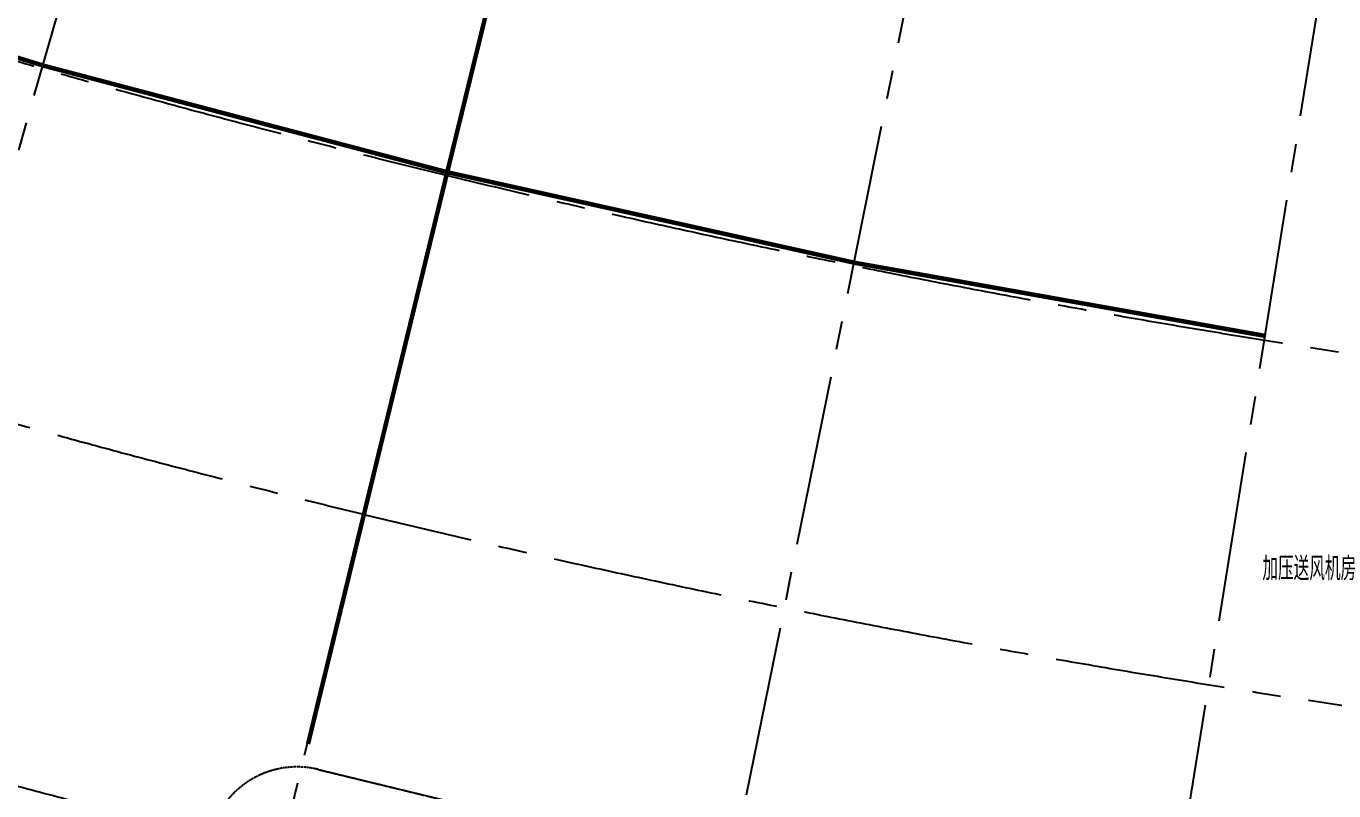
# Model space of a CAD drawing. Extents: x -668578 to 2331563, y -1202445 to 1620273.
# Drawn here: x 255845 to 285044, y 46819 to 63908 of the extents above; entities that cross this region are included whole.
import ezdxf

# ---------------------------------------------------------------- set-up
doc = ezdxf.new("R2010")
doc.units = 0
for name, pattern in [('CENTER2', [28.575, 19.05, -3.175, 3.175, -3.175]), ('DASH', [0.35, 0.25, -0.1]), ('DOT2', [0.125, 0, -0.125])]:
    doc.linetypes.add(name, pattern=pattern)
doc.layers.get('0').update_dxf_attribs({"color": 8})
doc.layers.get('Defpoints').update_dxf_attribs({"color": 8})
for name, color, linetype in [('#标注', 8, 'Continuous'), ('#轴线', 8, 'CENTER2'), ('A-FLOR-OTLN', 8, 'DOT2'), ('G-PATT', 8, 'Continuous'), ('WINDOW', 8, 'Continuous'), ('外轮廓', 8, 'Continuous'), ('建-文字', 8, 'Continuous'), ('暖-消防-挡烟垂壁', 8, 'Continuous')]:
    doc.layers.add(name, color=color, linetype=linetype)
doc.styles.add('JHZX', font='jrs.shx', dxfattribs={"width": 0.6, "bigfont": 'jhz.shx'})
doc.styles.add('XD2008', font='xd-hzs.shx', dxfattribs={"width": 0.7, "bigfont": 'xd-hztxt.shx'})
doc.dimstyles.new('JZBZ-400', dxfattribs={"dimscale": 400, "dimtxt": 3, "dimasz": 1.5, "dimexe": 1, "dimexo": 1, "dimgap": 0.5, "dimtad": 1, "dimdec": 0, "dimdsep": 46, "dimtxsty": 'JHZX', "dimblk1": 'ARCHTICK', "dimblk2": 'ARCHTICK', "dimsah": 1, "dimcen": 0, "dimclrd": 1, "dimclre": 1, "dimclrt": 2, "dimazin": 2, "dimtfac": 1, "dimtdec": 0, "dimtix": 1, "dimtmove": 0, "dimatfit": 3, "dimfxl": 0, "dimtolj": 1, "dimlwd": -1, "dimlwe": -1, "dimarcsym": 0})

# ---------------------------------------------------------------- blocks, each defined once
blk = doc.blocks.new('_ARCHTICK')
at = {"color": 0, "linetype": 'ByBlock', "const_width": 0.15}
blk.add_lwpolyline([(-0.5, -0.5), (0.5, 0.5)], dxfattribs=at)
blk = doc.blocks.new('*D2939')
at = {"layer": '#标注', "ltscale": 300, "transparency": 16777216}
for p, q in [((-1773, -1481), (-9342, -7863)), ((165914, -92056), (164727, -101884))]:
    blk.add_line(p, q, dxfattribs=at)
blk.add_arc((197092, 166179), 269610, 220.13382, 263.11563, dxfattribs=at)
at = {"layer": 'Defpoints', "color": 0, "ltscale": 300, "transparency": 16777216}
for p in [(197092, 166179), (-1467, -1224), (40380, -53208), (165962, -91659)]:
    blk.add_point(p, dxfattribs=at)
at = {"layer": '#标注', "ltscale": 300, "transparency": 16777216, "xscale": 600, "yscale": 600, "zscale": 600}
for p, rotation in [((-9036, -7605), 130.1338192809485), ((164775, -101487), 353.1156299250187)]:
    blk.add_blockref('_ARCHTICK', p, dxfattribs=dict(at, rotation=rotation))
at = {"layer": '#标注', "ltscale": 300, "transparency": 16777216, "insert": (69342, -70334), "char_height": 1200, "attachment_point": 5, "rotation": 331.6247, "style": 'JHZX'}
blk.add_mtext('\\A1;42.98°', dxfattribs=at)
blk = doc.blocks.new('A$C489F191C')
at = {"layer": '暖-消防-挡烟垂壁', "color": 3, "linetype": 'DASH', "const_width": 100}
for points in [[(148877, 12800), (152565, 27855)], [(122180, 20990), (130946, 17919), (139861, 15182), (148877, 12800)], [(148877, 12800), (147033, 5221), (145769, 24)], [(148877, 12800), (157980, 10775), (167160, 9139)]]:
    blk.add_lwpolyline(points, dxfattribs=at)
blk = doc.blocks.new('DSGDFG')
at = {"layer": '#标注', "ltscale": 300}
blk.add_arc((197092.2, 166179.2), 257800, 220.136073, 263.11563, dxfattribs=at)
at = {"layer": '#轴线', "ltscale": 200}
for p, q in [((125802.1, -83537.5), (145071.4, -16040.7)), ((135712.6, -86165.5), (152304.6, -17952.1)), ((145722.9, -88382.9), (159607.6, -19576.5)), ((155809.7, -90221), (166969.1, -20911.3))]:
    blk.add_line(p, q, dxfattribs=at)
for radius in [228400, 236200, 244000, 251800, 257800]:
    blk.add_arc((197092.2, 166179.2), radius, 218.438892, 265.140584, dxfattribs=at)
at = {"layer": '#标注', "ltscale": 300}
dim = blk.add_angular_dim_3p(base=(40379.7, -53208.3), center=(197092.1, 166179.2), p1=(-1467, -1223.5), p2=(165961.7, -91658.5), dimstyle='JZBZ-400', override={"dimclrd": 256, "dimclre": 256, "dimclrt": 256}, dxfattribs=at)
dim.commit()
dim.dimension.update_dxf_attribs({"geometry": '*D2939', "text_midpoint": (69341.6, -70334.5)})

msp = doc.modelspace()

# ---------------------------------------------------------------- linework, layer by layer
at = {"layer": 'A-FLOR-OTLN'}
msp.add_lwpolyline([(144723.5, 144904.2), (123725.4, 127200.9, 0.4137557), (123453.2, 124033.1, 0.1896725), (289602.9, 33911, 0.4147861), (292110.8, 35874.5), (301329.9, 112232.2, 0.3799313), (283898, 137386.1, 0.2364517)], format="xyb", dxfattribs=at)
at = {"layer": 'G-PATT', "linetype": 'DASH', "ltscale": 3}
msp.add_lwpolyline([(262366.6, 47297.7), (271748.9, 45015.6, -0.4142136), (273219.6, 42599.5), (271615.2, 36003.6, -0.4142136), (269199.2, 34533), (259868.2, 36802.6, -0.4119382), (258393.9, 39203.5), (259947, 45811.9, -0.4164926)], format="xyb", close=True, dxfattribs=at)
at = {"layer": '外轮廓', "color": 3, "linetype": 'DASH', "ltscale": 5}
msp.add_lwpolyline([(247962, 95189.5, -0.0557711), (206693.7, 116160.7, 0.0893479), (198834.6, 119514.7), (198303.9, 119636.3, -0.1125361), (188734.2, 124250.3, -0.0289167), (170483.8, 140623, 0.4135318), (166811.2, 140640.7), (136046.8, 110241.2, 0.4147813), (136028.4, 106560.7, 0.1704917), (291409.1, 31179.3, 0.412564), (294285.9, 33450.8), (303762.3, 111938.5, 1.1742183), (253463.5, 109937.5, 1.1742183)], format="xyb", dxfattribs=at)

# ---------------------------------------------------------------- block references
at = {"layer": '#标注'}
msp.add_blockref('DSGDFG', (123948.9, 123910), dxfattribs=at)
at = {"layer": 'WINDOW'}
msp.add_blockref('A$C489F191C', (116369.8, 47843.6), dxfattribs=at)

# ---------------------------------------------------------------- texts
at = {"layer": '建-文字', "style": 'XD2008', "width": 0.7}
msp.add_text('加压送风机房', height=525, dxfattribs=at).set_placement((283448.7, 51523))

doc.saveas('drawing.dxf')
